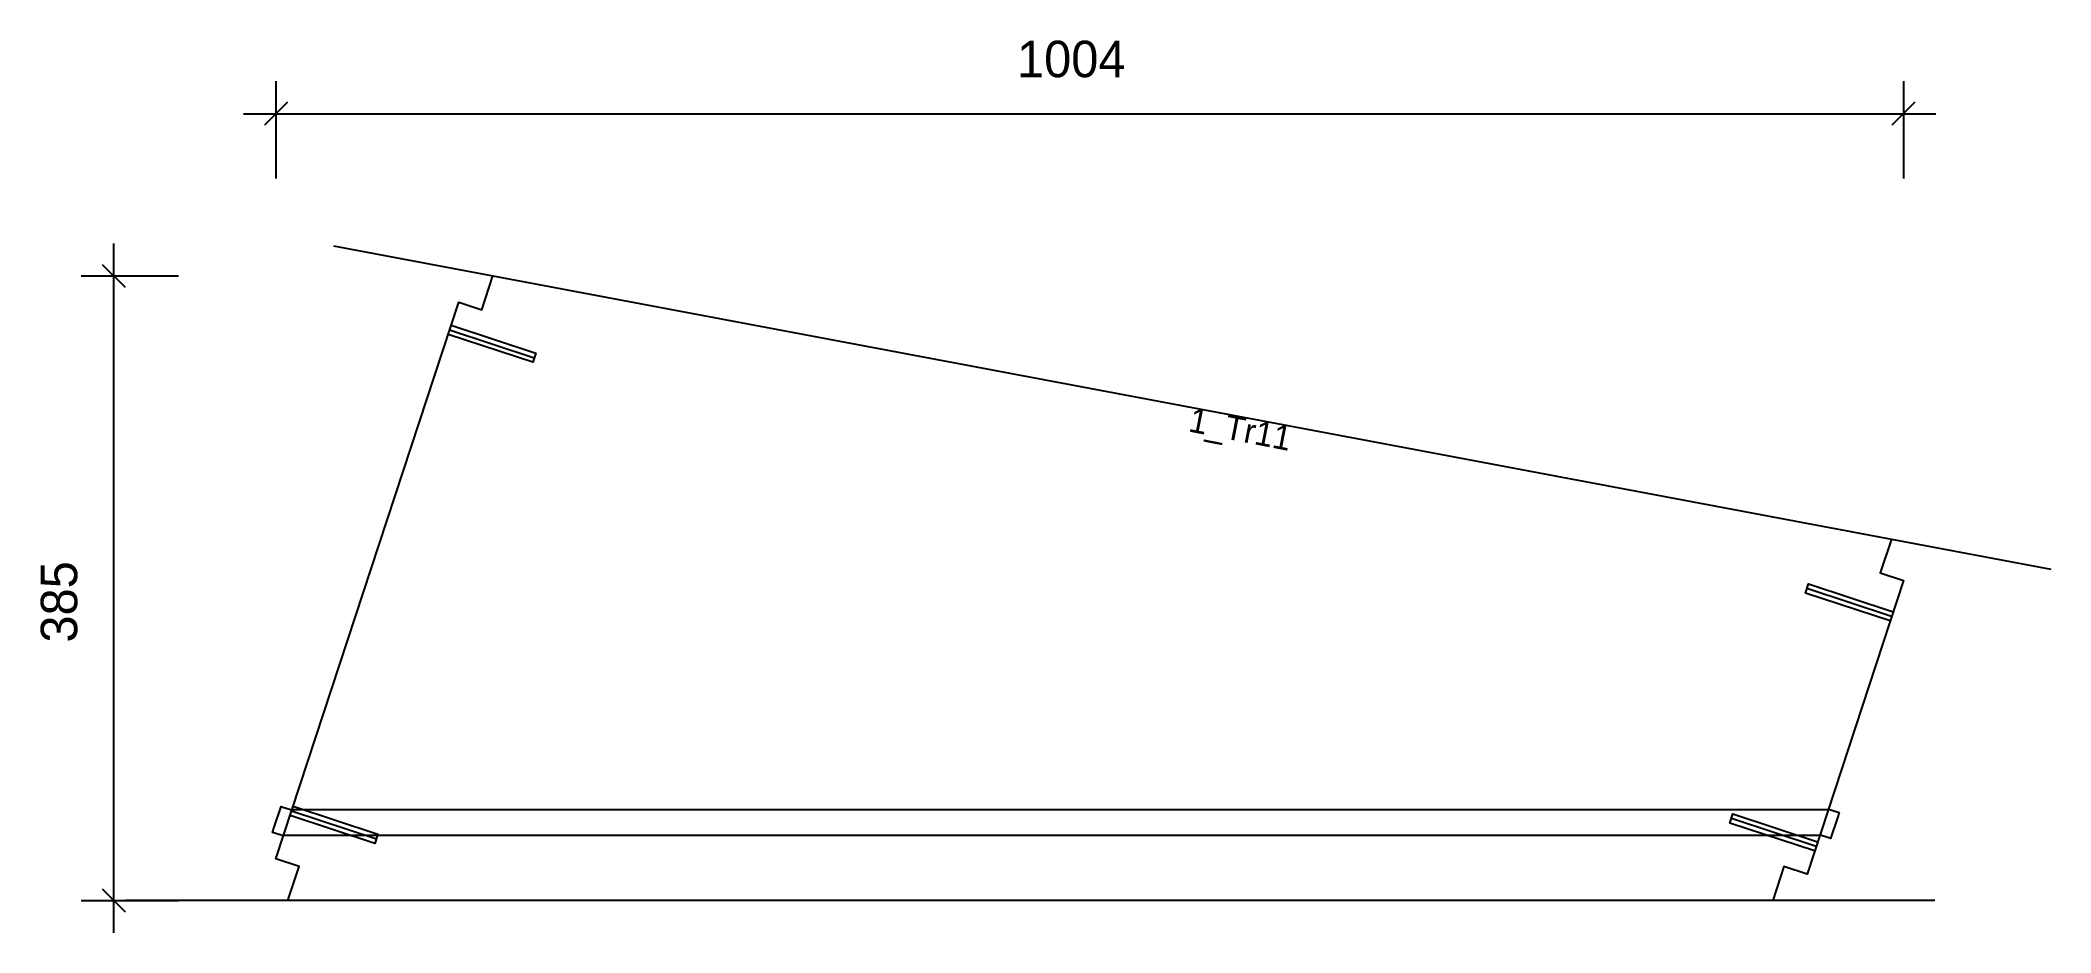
# Model space of a CAD drawing. Header units: millimetres. Extents: x -145 to 1095, y -20 to 531.
import ezdxf
from ezdxf.enums import TextEntityAlignment as Align

# ---------------------------------------------------------------- set-up
doc = ezdxf.new("R2010")
doc.units = ezdxf.units.MM
for name, color, linetype in [('CONTOUR', 7, 'CONTINUOUS'), ('CUT_RISER', 7, 'CONTINUOUS'), ('DIMLINES', 7, 'CONTINUOUS'), ('DIMLINESTEXT', 7, 'CONTINUOUS'), ('DRILLINGSSIDE', 7, 'CONTINUOUS'), ('EXTRATREADBACKPROFILELINES', 7, 'CONTINUOUS'), ('EXTRATREADBACKPROFILELINESTEXT', 7, 'CONTINUOUS'), ('EXTRATREADFRONTPROFILELINES', 7, 'CONTINUOUS')]:
    doc.layers.add(name, color=color, linetype=linetype)

msp = doc.modelspace()

# ---------------------------------------------------------------- linework, layer by layer
at = {"layer": 'CONTOUR', "color": 0, "linetype": '0'}
msp.add_lwpolyline([(996.227, 222.867), (989.365, 201.965), (1003.617, 197.286), (944.18, 16.224), (929.928, 20.903), (923.067, 0), (7.39, 0), (14.252, 20.903), (0, 25.581), (112.724, 368.971), (126.975, 364.292), (133.837, 385.195), (996.227, 222.867)], dxfattribs=at)
at = {"layer": 'CUT_RISER', "color": 1, "linetype": '1'}
msp.add_lwpolyline([(953.037, 40), (945.037, 40), (911.703, 40), (878.369, 40), (845.035, 40), (811.701, 40), (778.366, 40), (745.032, 40), (711.698, 40), (678.364, 40), (645.03, 40), (611.696, 40), (578.361, 40), (545.027, 40), (511.693, 40), (478.359, 40), (470.359, 40), (437.025, 40), (403.691, 40), (370.357, 40), (337.022, 40), (303.688, 40), (270.354, 40), (237.02, 40), (203.686, 40), (170.352, 40), (137.017, 40), (103.683, 40), (70.349, 40), (37.015, 40), (3.681, 40), (2.541, 40.374), (-2.02, 41.871), (-0.969, 45.071), (3.232, 57.871), (4.373, 57.497), (8.933, 56), (16.933, 56), (49.394, 56), (81.854, 56), (114.315, 56), (146.775, 56), (179.236, 56), (211.696, 56), (244.157, 56), (276.618, 56), (309.078, 56), (341.539, 56), (373.999, 56), (406.46, 56), (438.92, 56), (471.381, 56), (503.842, 56), (536.302, 56), (568.763, 56), (601.223, 56), (633.684, 56), (666.144, 56), (698.605, 56), (731.066, 56), (763.526, 56), (795.987, 56), (828.447, 56), (860.908, 56), (893.368, 56), (925.829, 56), (958.29, 56), (959.43, 55.626), (963.99, 54.129), (962.94, 50.929), (958.738, 38.129), (957.598, 38.503), (953.037, 40)], dxfattribs=at)
at = {"layer": 'DIMLINES', "color": 0}
for p, q in [((0, 505.195), (0, 445.195)), ((1003.617, 505.195), (1003.617, 445.195)), ((-20, 485.195), (1023.617, 485.195)), ((7.071, 492.266), (-7.071, 478.124)), ((1010.688, 492.266), (996.546, 478.124)), ((-100, -20), (-100, 405.195)), ((-120, 385.195), (-60, 385.195)), ((-107.071, 392.266), (-92.929, 378.124)), ((-120, 0), (-60, 0)), ((-107.071, 7.071), (-92.929, -7.071))]:
    msp.add_line(p, q, dxfattribs=at)
at = {"layer": 'DRILLINGSSIDE', "color": 3}
for p, q in [((107.11, 351.868), (159.366, 334.714)), ((996.357, 175.172), (944.101, 192.326)), ((9.709, 55.159), (61.966, 38.005)), ((949.794, 33.326), (897.538, 50.48))]:
    msp.add_line(p, q, dxfattribs=at)
at = {"layer": 'DRILLINGSSIDE', "color": 3, "linetype": '3'}
for points in [[(108.045, 354.719), (160.302, 337.565), (158.43, 331.864), (106.174, 349.018)], [(995.422, 172.322), (943.165, 189.476), (945.037, 195.176), (997.293, 178.022)], [(10.645, 58.009), (62.902, 40.855), (61.03, 35.154), (8.774, 52.308)], [(948.858, 30.476), (896.602, 47.63), (898.473, 53.331), (950.73, 36.177)]]:
    msp.add_lwpolyline(points, dxfattribs=at)
at = {"layer": 'EXTRATREADBACKPROFILELINES', "color": 2}
msp.add_line((35.563, 403.693), (1094.501, 204.369), dxfattribs=at)
at = {"layer": 'EXTRATREADFRONTPROFILELINES', "color": 2}
msp.add_line((1023.067, 0), (-92.61, 0), dxfattribs=at)

# ---------------------------------------------------------------- texts
at = {"layer": 'DIMLINESTEXT'}
msp.add_text('1004', height=22.5, dxfattribs=at).set_placement((457.005, 530.195), align=Align.TOP_LEFT)
msp.add_text('385', height=22.5, rotation=90, dxfattribs=at).set_placement((-145, 158.995), align=Align.TOP_LEFT)
at = {"layer": 'EXTRATREADBACKPROFILELINESTEXT'}
msp.add_text('1_Tr11', height=15, rotation=349, dxfattribs=at).set_placement((565.032, 304.031), align=Align.TOP_LEFT)

doc.saveas('drawing.dxf')
